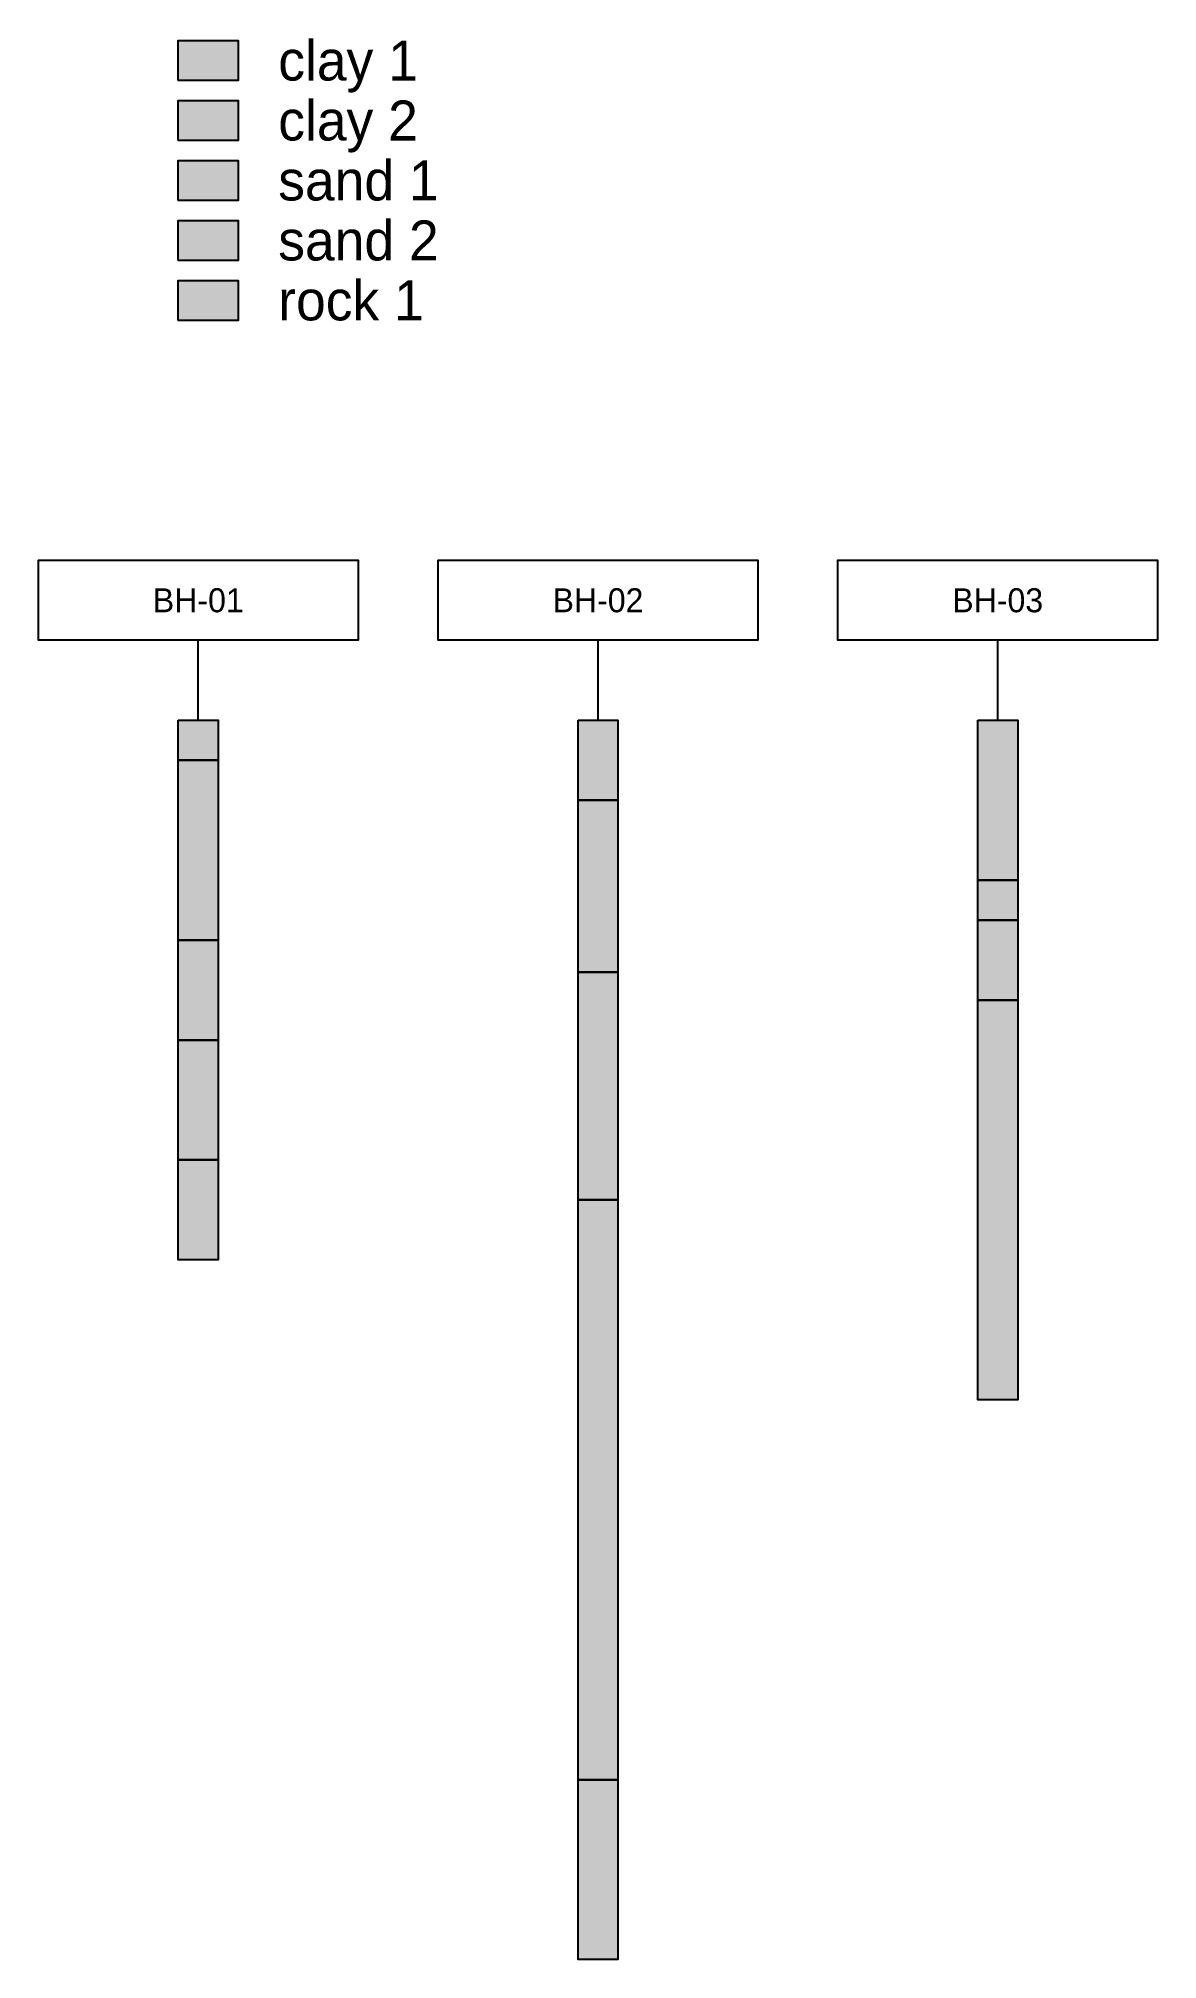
# Model space of a CAD drawing. Header units: metres. Extents: x -3.5 to 24.5, y -31 to 17.1.
import ezdxf
from ezdxf.enums import TextEntityAlignment as Align

# ---------------------------------------------------------------- set-up
doc = ezdxf.new("R2010")
doc.units = ezdxf.units.M
for name, color, linetype in [('clay 1', 1, 'Continuous'), ('clay 2', 2, 'Continuous'), ('information', 7, 'Continuous'), ('rock 1', 5, 'Continuous'), ('sand 1', 3, 'Continuous'), ('sand 2', 4, 'Continuous')]:
    doc.layers.add(name, color=color, linetype=linetype)

msp = doc.modelspace()

# ---------------------------------------------------------------- hatches: boundary and pattern name
at = {"layer": 'clay 1'}
for points in [[(0, 16), (0, 17), (1.5, 17), (1.5, 16), (0, 16)], [(0, 0), (1, 0), (1, -1), (0, -1)], [(10, 0), (11, 0), (11, -2), (10, -2)]]:
    msp.add_hatch(color=256, dxfattribs=at).paths.add_polyline_path(points)
at = {"layer": 'clay 2'}
for points in [[(0, 14.5), (0, 15.5), (1.5, 15.5), (1.5, 14.5), (0, 14.5)], [(20, 0), (21, 0), (21, -4), (20, -4)], [(0, -1), (1, -1), (1, -5.5), (0, -5.5)], [(10, -2), (11, -2), (11, -6.3), (10, -6.3)]]:
    msp.add_hatch(color=256, dxfattribs=at).paths.add_polyline_path(points)
at = {"layer": 'rock 1'}
for points in [[(0, 10), (0, 11), (1.5, 11), (1.5, 10), (0, 10)], [(20, -7), (21, -7), (21, -17), (20, -17)], [(0, -11), (1, -11), (1, -13.5), (0, -13.5)], [(10, -26.5), (11, -26.5), (11, -31), (10, -31)]]:
    msp.add_hatch(color=256, dxfattribs=at).paths.add_polyline_path(points)
at = {"layer": 'sand 1'}
for points in [[(0, 13), (0, 14), (1.5, 14), (1.5, 13), (0, 13)], [(20, -4), (21, -4), (21, -5), (20, -5)], [(0, -5.5), (1, -5.5), (1, -8), (0, -8)], [(10, -6.3), (11, -6.3), (11, -12), (10, -12)]]:
    msp.add_hatch(color=256, dxfattribs=at).paths.add_polyline_path(points)
at = {"layer": 'sand 2'}
for points in [[(0, 11.5), (0, 12.5), (1.5, 12.5), (1.5, 11.5), (0, 11.5)], [(20, -5), (21, -5), (21, -7), (20, -7)], [(0, -8), (1, -8), (1, -11), (0, -11)], [(10, -12), (11, -12), (11, -26.5), (10, -26.5)]]:
    msp.add_hatch(color=256, dxfattribs=at).paths.add_polyline_path(points)

# ---------------------------------------------------------------- linework, layer by layer
for points in [[(0, 16), (0, 17), (1.5, 17), (1.5, 16), (0, 16)], [(0, 14.5), (0, 15.5), (1.5, 15.5), (1.5, 14.5), (0, 14.5)], [(0, 13), (0, 14), (1.5, 14), (1.5, 13), (0, 13)], [(0, 11.5), (0, 12.5), (1.5, 12.5), (1.5, 11.5), (0, 11.5)], [(0, 10), (0, 11), (1.5, 11), (1.5, 10), (0, 10)], [(0, 0), (1, 0), (1, -1), (0, -1)], [(10, 0), (11, 0), (11, -2), (10, -2)], [(20, 0), (21, 0), (21, -4), (20, -4)], [(0, -1), (1, -1), (1, -5.5), (0, -5.5)], [(10, -2), (11, -2), (11, -6.3), (10, -6.3)], [(20, -4), (21, -4), (21, -5), (20, -5)], [(20, -5), (21, -5), (21, -7), (20, -7)], [(0, -5.5), (1, -5.5), (1, -8), (0, -8)], [(10, -6.3), (11, -6.3), (11, -12), (10, -12)], [(20, -7), (21, -7), (21, -17), (20, -17)], [(0, -8), (1, -8), (1, -11), (0, -11)], [(0, -11), (1, -11), (1, -13.5), (0, -13.5)], [(10, -12), (11, -12), (11, -26.5), (10, -26.5)], [(10, -26.5), (11, -26.5), (11, -31), (10, -31)]]:
    msp.add_lwpolyline(points, close=True)
at = {"layer": 'information'}
for points in [[(0.5, 0), (0.5, 2), (-3.5, 2), (-3.5, 4), (4.5, 4), (4.5, 2), (0.5, 2)], [(10.5, 0), (10.5, 2), (6.5, 2), (6.5, 4), (14.5, 4), (14.5, 2), (10.5, 2)], [(20.5, 0), (20.5, 2), (16.5, 2), (16.5, 4), (24.5, 4), (24.5, 2), (20.5, 2)]]:
    msp.add_lwpolyline(points, dxfattribs=at)

# ---------------------------------------------------------------- texts
for s, p in [('clay 1', (2.5, 17)), ('clay 2', (2.5, 15.5)), ('sand 1', (2.5, 14)), ('sand 2', (2.5, 12.5)), ('rock 1', (2.5, 11))]:
    msp.add_text(s, height=1).set_placement(p, align=Align.TOP_LEFT)
for s, p in [('BH-01', (0.5, 3)), ('BH-02', (10.5, 3)), ('BH-03', (20.5, 3))]:
    msp.add_text(s, height=0.6, dxfattribs=at).set_placement(p, align=Align.MIDDLE)

doc.saveas('drawing.dxf')
